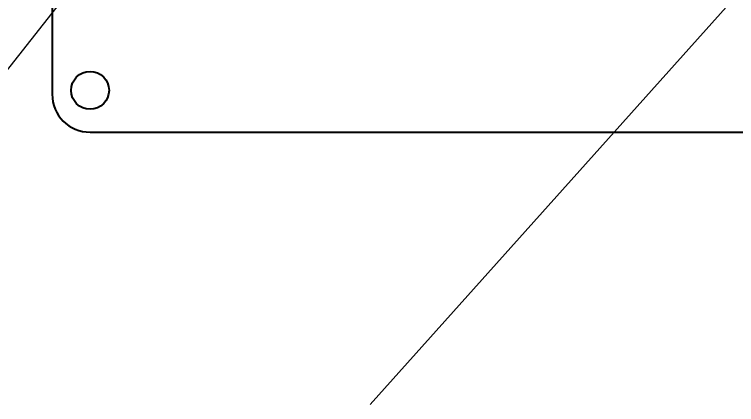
# Model space of a CAD drawing. Header units: millimetres. Extents: x 15 to 205, y 5 to 292.
# Drawn here: x 58.69 to 96.78, y 194.04 to 214.64 of the extents above; entities that cross this region are included whole.
import ezdxf

# ---------------------------------------------------------------- set-up
doc = ezdxf.new("R2010")
doc.units = ezdxf.units.MM
doc.layers.add('Annotations', color=7, linetype='Continuous')
doc.layers.add('Geometries', color=7, linetype='Continuous')
doc.dimstyles.new('ISO-25', dxfattribs={"dimtxt": 2.5, "dimasz": 2.5, "dimexe": 1.25, "dimexo": 0.625, "dimtad": 1, "dimtxsty": 'Standard', "dimcen": 2.5, "dimadec": 0, "dimazin": 0, "dimtfac": 1, "dimtmove": 0, "dimatfit": 3, "dimfxl": 1, "dimarcsym": 0})

msp = doc.modelspace()

# ---------------------------------------------------------------- linework, layer by layer
at = {"layer": 'Geometries', "linetype": 'Continuous', "lineweight": 40}
for p, q in [((60.675, 219.478), (60.675, 210.419)), ((62.675, 208.419), (118.016, 208.419))]:
    msp.add_line(p, q, dxfattribs=at)
msp.add_circle((62.675, 210.628), 1, dxfattribs=at)
msp.add_arc((62.675, 210.419), 2, 180, 270, dxfattribs=at)

# ---------------------------------------------------------------- leaders
at = {"layer": 'Annotations', "linetype": 'Continuous', "lineweight": 15}
for points in [[(69.876, 226.444), (52.557, 204.413)], [(104.09, 223.813), (77.441, 194.037)]]:
    msp.add_leader(points, dimstyle='ISO-25', dxfattribs=at)

doc.saveas('drawing.dxf')
